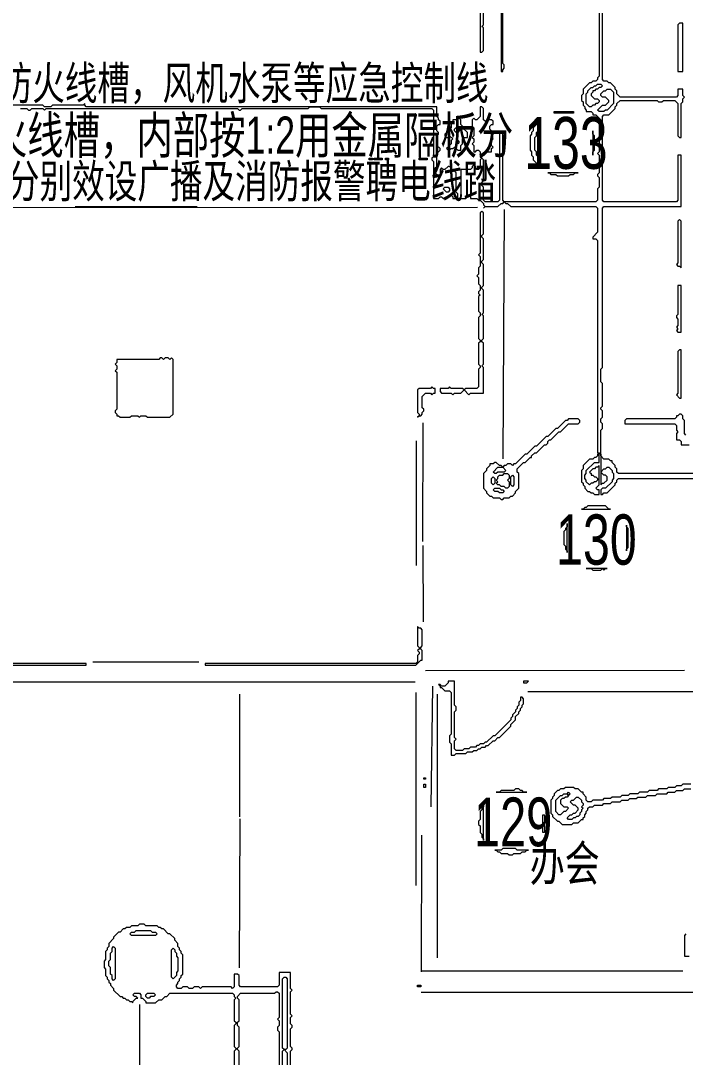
# Model space of a CAD drawing. Extents: x 20 to 3943, y 20 to 2783.
# Drawn here: x 2125 to 2539, y 959 to 1604 of the extents above; entities that cross this region are included whole.
import ezdxf

# ---------------------------------------------------------------- set-up
doc = ezdxf.new("R2010")
doc.units = 0
for name, color, linetype, lineweight in [('OCR_TEXT', 6, 'Continuous', 0), ('TEXT_FALLBACK_OUTLINE', 2, 'Continuous', 0), ('TRACE_CURVE', 6, 'Continuous', 0), ('TRACE_STRAIGHT', 5, 'Continuous', 0), ('TRACE_TEXT_SYMBOL', 6, 'Continuous', 0)]:
    doc.layers.add(name, color=color, linetype=linetype, lineweight=lineweight)
doc.styles.add('wqy-unicode', font='wqy-unicode.lff')

msp = doc.modelspace()

# ---------------------------------------------------------------- linework, layer by layer
at = {"layer": 'TEXT_FALLBACK_OUTLINE', "color": 2}
msp.add_lwpolyline([(2484, 1334), (2484, 1333), (2483, 1332), (2482, 1332), (2481, 1331), (2479, 1331), (2475, 1327), (2475, 1325), (2474, 1324), (2474, 1317), (2475, 1316), (2475, 1315), (2476, 1314), (2476, 1313), (2478, 1311), (2479, 1311), (2480, 1310), (2481, 1310), (2482, 1309), (2485, 1309), (2485, 1312), (2484, 1312), (2483, 1313), (2485, 1315), (2485, 1327), (2484, 1326), (2483, 1326), (2482, 1325), (2481, 1325), (2479, 1323), (2480, 1322), (2480, 1321), (2481, 1321), (2482, 1320), (2483, 1320), (2484, 1319), (2484, 1318), (2483, 1317), (2482, 1317), (2481, 1316), (2480, 1316), (2479, 1315), (2477, 1317), (2477, 1318), (2476, 1319), (2476, 1321), (2477, 1322), (2477, 1324), (2482, 1329), (2485, 1329), (2485, 1334)], close=True, dxfattribs=at)
at = {"layer": 'TRACE_CURVE', "color": 6}
for points in [[(2486, 1363), (2487, 1364), (2487, 1378), (2486, 1379), (2486, 1387), (2487, 1388), (2487, 1487), (2488, 1488), (2536, 1488), (2536, 1520), (2534, 1520), (2534, 1492), (2533, 1491), (2488, 1491), (2487, 1492), (2487, 1544), (2488, 1545), (2491, 1545), (2495, 1549), (2495, 1550), (2496, 1551), (2496, 1552), (2498, 1554), (2521, 1554), (2522, 1553), (2524, 1553), (2525, 1554), (2532, 1554), (2534, 1552), (2534, 1532), (2535, 1531), (2536, 1531), (2536, 1552), (2537, 1553), (2537, 1555), (2538, 1556), (2537, 1557), (2537, 1561), (2534, 1561), (2534, 1557), (2533, 1556), (2498, 1556), (2496, 1558), (2496, 1560), (2495, 1561), (2495, 1562), (2492, 1565), (2491, 1565), (2490, 1566), (2488, 1566), (2487, 1567), (2487, 1650)], [(2485, 1630), (2485, 1569), (2484, 1568), (2484, 1567), (2483, 1566)], [(2411, 1617), (2411, 1584), (2412, 1584), (2413, 1585), (2413, 1599), (2412, 1600), (2413, 1601), (2413, 1614)], [(2483, 1566), (2481, 1566), (2480, 1565), (2479, 1565), (2475, 1561), (2475, 1558), (2474, 1557), (2474, 1554), (2475, 1553), (2475, 1551), (2476, 1550), (2476, 1549), (2477, 1548), (2477, 1547), (2480, 1547), (2481, 1546), (2481, 1545), (2483, 1545), (2485, 1543), (2485, 1522), (2484, 1521), (2485, 1520), (2485, 1509), (2484, 1508), (2484, 1507), (2485, 1506), (2485, 1500), (2484, 1499), (2484, 1492), (2483, 1491), (2426, 1491), (2425, 1492), (2425, 1534), (2423, 1534), (2423, 1492), (2422, 1491), (2414, 1491), (2413, 1492), (2413, 1500), (2412, 1501), (2412, 1503), (2413, 1504), (2413, 1517), (2412, 1518), (2412, 1519), (2413, 1520), (2413, 1521), (2414, 1522), (2418, 1522), (2418, 1524), (2419, 1525), (2418, 1526), (2418, 1529), (2419, 1530), (2418, 1531), (2418, 1535), (2417, 1536), (2417, 1538), (2418, 1539), (2419, 1539), (2419, 1541), (2418, 1542), (2416, 1542), (2415, 1541)], [(2415, 1541), (2414, 1541), (2413, 1542), (2413, 1549), (2412, 1550), (2411, 1550), (2411, 1544), (2409, 1542), (2408, 1542), (2407, 1543), (2406, 1542), (2406, 1538), (2407, 1537), (2407, 1532), (2406, 1531), (2407, 1530), (2407, 1528), (2406, 1527), (2407, 1526), (2407, 1522), (2408, 1522), (2409, 1523), (2410, 1523), (2411, 1522), (2411, 1519), (2412, 1518), (2411, 1517), (2411, 1512), (2410, 1511), (2409, 1511), (2408, 1512), (2408, 1513), (2407, 1514), (2406, 1513), (2406, 1512), (2405, 1511), (2399, 1511), (2399, 1493), (2402, 1493), (2404, 1495), (2405, 1494), (2405, 1493), (2409, 1493), (2410, 1492), (2411, 1492), (2413, 1490), (2413, 1489), (2414, 1488), (2413, 1487), (2414, 1488), (2422, 1488), (2424, 1490), (2425, 1490), (2426, 1491), (2427, 1490), (2428, 1490), (2430, 1488), (2483, 1488), (2484, 1487), (2484, 1472), (2481, 1469), (2481, 1468), (2483, 1468), (2484, 1467)], [(2484, 1467), (2484, 1335), (2485, 1335), (2486, 1334), (2486, 1315), (2487, 1316), (2488, 1316), (2490, 1318), (2490, 1320), (2489, 1321), (2488, 1321), (2486, 1323), (2488, 1325), (2489, 1325), (2490, 1326), (2491, 1326), (2493, 1324), (2493, 1323), (2494, 1322), (2494, 1319), (2493, 1318), (2493, 1317), (2489, 1313), (2487, 1313), (2486, 1312), (2486, 1309), (2487, 1309), (2488, 1310), (2490, 1310), (2495, 1315), (2495, 1316), (2496, 1317), (2496, 1318), (2497, 1319), (2651, 1319)], [(2708, 1322), (2497, 1322), (2496, 1323), (2496, 1325), (2495, 1326), (2495, 1327), (2493, 1329), (2493, 1330), (2492, 1330), (2491, 1331), (2488, 1331), (2486, 1333), (2486, 1349), (2487, 1350), (2487, 1353), (2486, 1354), (2486, 1356), (2487, 1357), (2487, 1361), (2486, 1362), (2486, 1363)]]:
    msp.add_lwpolyline(points, dxfattribs=at)
for points in [[(2483, 1563), (2484, 1564), (2486, 1564), (2487, 1563), (2486, 1562), (2485, 1562), (2484, 1561), (2483, 1561), (2482, 1560), (2481, 1560), (2481, 1559), (2480, 1558), (2480, 1557), (2482, 1555), (2484, 1555), (2485, 1554), (2485, 1553), (2484, 1552), (2483, 1552), (2482, 1551), (2481, 1551), (2480, 1550), (2479, 1550), (2477, 1552), (2477, 1558), (2478, 1559), (2478, 1560), (2480, 1562), (2481, 1562), (2482, 1563)], [(2489, 1560), (2490, 1561), (2492, 1561), (2494, 1559), (2494, 1552), (2490, 1548), (2489, 1548), (2488, 1547), (2485, 1547), (2484, 1548), (2487, 1551), (2489, 1551), (2491, 1553), (2491, 1554), (2489, 1556), (2487, 1556), (2486, 1557), (2486, 1558), (2488, 1560)]]:
    msp.add_lwpolyline(points, close=True, dxfattribs=at)
at = {"layer": 'TRACE_STRAIGHT', "color": 5}
for p, q in [((2094.373, 1487.389), (2409.376, 1487.636)), ((2159, 1488), (2235, 1488)), ((2425.32, 1331.121), (2426.024, 1486.123)), ((2375.409, 1279.874), (2375.478, 1353.627)), ((2371.361, 1264.873), (2371.427, 1342.376)), ((2375.343, 1277.378), (2375.49, 1229.871)), ((2170, 1205), (2236, 1205)), ((2376.878, 1199.682), (2538.129, 1199.788)), ((1795.625, 1192.672), (2370.625, 1192.682)), ((2371, 1186), (2371, 1066)), ((2380.578, 1114.861), (2381.448, 1189.88)), ((2440.625, 1186.53), (2548.127, 1186.627)), ((2261.487, 1108.625), (2261.535, 1184.875)), ((2384.342, 1021.124), (2384.519, 1184.876)), ((2261.375, 1014.872), (2261.717, 1107.38)), ((2374.5, 1012.375), (2374.686, 1097.38)), ((2375, 1013), (2537, 1013)), ((2374.375, 999.65), (2663.125, 999.694)), ((2199, 992), (2199, 899))]:
    msp.add_line(p, q, dxfattribs=at)
at = {"layer": 'TRACE_TEXT_SYMBOL', "color": 6}
for points in [[(2424, 1652), (2424, 1634), (2423, 1633), (2424, 1632), (2424, 1627), (2423, 1626), (2424, 1625), (2424, 1572), (2425, 1572), (2425, 1573), (2426, 1574), (2426, 1576), (2425, 1577), (2425, 1609), (2426, 1610), (2426, 1611), (2425, 1612), (2425, 1616), (2426, 1617), (2426, 1620), (2425, 1621), (2426, 1622), (2426, 1652)], [(2535, 1602), (2534, 1601), (2534, 1572), (2537, 1572), (2537, 1602)], [(2457, 1547), (2469, 1547), (2469, 1546), (2457, 1546)], [(2397, 1543), (2396, 1542), (2394, 1542), (2394, 1541), (2393, 1540), (2393, 1537), (2389, 1533), (2389, 1532), (2390, 1531), (2391, 1531), (2392, 1532), (2394, 1530), (2393, 1529), (2393, 1527), (2392, 1526), (2391, 1526), (2391, 1525), (2390, 1524), (2391, 1523), (2392, 1523), (2393, 1524), (2394, 1524), (2395, 1525), (2397, 1523), (2399, 1523), (2399, 1526), (2400, 1527), (2400, 1530), (2401, 1531), (2403, 1531), (2403, 1534), (2400, 1537), (2400, 1538), (2399, 1539), (2399, 1542), (2398, 1543)], [(2448, 1542), (2447, 1541), (2447, 1540), (2444, 1537), (2444, 1535), (2443, 1534), (2443, 1533), (2442, 1532), (2442, 1523), (2443, 1522), (2443, 1520), (2444, 1519), (2444, 1517), (2448, 1513), (2448, 1518), (2446, 1520), (2446, 1522), (2445, 1523), (2445, 1531), (2446, 1532), (2446, 1534), (2448, 1536)], [(2397, 1538), (2398, 1537), (2398, 1535), (2397, 1534), (2396, 1534), (2395, 1535), (2395, 1536)], [(2481, 1535), (2481, 1520), (2481, 1522), (2482, 1523), (2482, 1532), (2481, 1533)], [(2396, 1528), (2397, 1529), (2398, 1528), (2397, 1527)], [(2342, 1518), (2344, 1518), (2344, 1517), (2342, 1517)], [(2345, 1518), (2350, 1518), (2350, 1517), (2345, 1517)], [(2352, 1518), (2354, 1518), (2354, 1517), (2352, 1517)], [(2373, 1518), (2378, 1518), (2378, 1517), (2373, 1517)], [(2453, 1509), (2454, 1509), (2455, 1508), (2458, 1508), (2459, 1507), (2466, 1507), (2467, 1508), (2469, 1508), (2470, 1509), (2472, 1509)], [(2388, 1499), (2389, 1500), (2391, 1500), (2392, 1499), (2392, 1498), (2391, 1497), (2390, 1497)], [(2535, 1480), (2534, 1479), (2534, 1453), (2533, 1452), (2534, 1451), (2535, 1451), (2536, 1450), (2536, 1479)], [(2534, 1439), (2534, 1421), (2533, 1420), (2533, 1419), (2534, 1418), (2534, 1414), (2533, 1413), (2534, 1412), (2533, 1411), (2534, 1410), (2536, 1410), (2536, 1439)], [(2535, 1399), (2534, 1398), (2534, 1372), (2533, 1371), (2535, 1369), (2536, 1369), (2536, 1399)], [(2212, 1394), (2211, 1393), (2185, 1393), (2185, 1391), (2184, 1390), (2185, 1389), (2185, 1387), (2184, 1386), (2185, 1385), (2185, 1362), (2184, 1361), (2184, 1360), (2185, 1359), (2185, 1358), (2186, 1358), (2187, 1357), (2193, 1357), (2194, 1358), (2198, 1358), (2199, 1357), (2200, 1358), (2203, 1358), (2204, 1357), (2218, 1357), (2220, 1359), (2220, 1393), (2219, 1394), (2218, 1393), (2217, 1394), (2215, 1394), (2214, 1393), (2213, 1394)], [(2381, 1376), (2380, 1375), (2373, 1375), (2372, 1374), (2372, 1360), (2373, 1359), (2373, 1358), (2372, 1357), (2373, 1358), (2374, 1358), (2375, 1359), (2375, 1360), (2376, 1361), (2376, 1362), (2375, 1363), (2375, 1370), (2377, 1372), (2380, 1372), (2381, 1371), (2382, 1372), (2383, 1372), (2383, 1375), (2382, 1375)], [(2422, 1326), (2425, 1326), (2427, 1324), (2426, 1323), (2422, 1323), (2421, 1322), (2420, 1322), (2419, 1323)], [(2425, 1321), (2426, 1322), (2428, 1322), (2429, 1321), (2429, 1319), (2428, 1318), (2429, 1317), (2429, 1314), (2428, 1313), (2427, 1313), (2426, 1314), (2424, 1314), (2423, 1315), (2422, 1315), (2421, 1316), (2422, 1317), (2421, 1318), (2422, 1319), (2422, 1320), (2423, 1321)], [(2430, 1320), (2431, 1321), (2432, 1320), (2432, 1315), (2431, 1314), (2430, 1315)], [(2418, 1319), (2419, 1320), (2420, 1319), (2420, 1316), (2419, 1315), (2418, 1316)], [(2419, 1312), (2420, 1313), (2423, 1313), (2424, 1312), (2425, 1312), (2426, 1311), (2425, 1310), (2423, 1310), (2422, 1311), (2420, 1311)], [(2478, 1302), (2477, 1301), (2476, 1301), (2475, 1300), (2474, 1300), (2492, 1300), (2491, 1300), (2489, 1302)], [(2465, 1291), (2465, 1289), (2464, 1288), (2464, 1287), (2463, 1286), (2463, 1278), (2464, 1277), (2464, 1275), (2465, 1274), (2465, 1273)], [(2502, 1290), (2502, 1274), (2502, 1275), (2503, 1276), (2503, 1288), (2502, 1289)], [(2477, 1263), (2480, 1263), (2481, 1262), (2486, 1262), (2487, 1263), (2488, 1262), (2489, 1263), (2490, 1263)], [(2372, 1227), (2372, 1215), (2373, 1214), (2373, 1213), (2372, 1212), (2373, 1211), (2373, 1210), (2372, 1209), (2372, 1205), (2371, 1204), (2240, 1204), (2240, 1203), (2371, 1203), (2374, 1206), (2375, 1206), (2375, 1212), (2374, 1213), (2374, 1214), (2375, 1215), (2375, 1225), (2374, 1226), (2373, 1226)], [(1800, 1204), (1800, 1203), (2166, 1203), (2166, 1204), (2051, 1204), (2050, 1203), (2049, 1204), (2048, 1204), (2047, 1203), (2046, 1204)], [(2438, 1193), (2438, 1192), (2440, 1192), (2441, 1193)], [(2376, 1133), (2377, 1133), (2377, 1132), (2376, 1132)], [(2376, 1129), (2377, 1129), (2377, 1127), (2376, 1127)], [(2433, 1126), (2432, 1125), (2424, 1125), (2423, 1124), (2421, 1124), (2440, 1124), (2438, 1124), (2437, 1125), (2436, 1125), (2435, 1126)], [(2462, 1122), (2463, 1123), (2465, 1123), (2466, 1122), (2465, 1121), (2464, 1121), (2463, 1120), (2462, 1120), (2461, 1119), (2461, 1117), (2463, 1115), (2465, 1115), (2466, 1114), (2464, 1112), (2463, 1112), (2461, 1110), (2460, 1110), (2458, 1112), (2458, 1119), (2461, 1122)], [(2465, 1123), (2466, 1124), (2467, 1123), (2466, 1122)], [(2471, 1121), (2472, 1121), (2474, 1119), (2474, 1118), (2475, 1117), (2475, 1116), (2474, 1115), (2475, 1114), (2474, 1113), (2474, 1112), (2473, 1111), (2473, 1110), (2472, 1109), (2471, 1109), (2470, 1108), (2469, 1108), (2468, 1107), (2466, 1107), (2465, 1108), (2467, 1110), (2468, 1110), (2469, 1111), (2470, 1111), (2472, 1113), (2472, 1114), (2470, 1116), (2469, 1116), (2467, 1118), (2468, 1119), (2469, 1119)], [(2413, 1117), (2413, 1115), (2412, 1114), (2412, 1113), (2411, 1112), (2411, 1107), (2410, 1106), (2410, 1104), (2411, 1103), (2411, 1099), (2412, 1098), (2412, 1096), (2413, 1095), (2413, 1094)], [(2450, 1110), (2451, 1110), (2451, 1099), (2450, 1099)], [(2425, 1089), (2424, 1088), (2420, 1088), (2421, 1088), (2422, 1087), (2423, 1087), (2424, 1086), (2428, 1086), (2429, 1085), (2431, 1085), (2432, 1086), (2436, 1086), (2437, 1087), (2439, 1087), (2440, 1088), (2441, 1088), (2434, 1088), (2433, 1089)], [(2196, 1037), (2197, 1038), (2206, 1038), (2207, 1037), (2209, 1037), (2210, 1036), (2209, 1035), (2194, 1035), (2193, 1036), (2194, 1037)], [(2182, 1027), (2183, 1028), (2184, 1027), (2184, 1008), (2183, 1007), (2182, 1008), (2182, 1010), (2181, 1011), (2181, 1015), (2180, 1016), (2180, 1019), (2181, 1020), (2181, 1024), (2182, 1025)], [(2219, 1026), (2220, 1027), (2221, 1026), (2221, 1025), (2222, 1024), (2222, 1022), (2223, 1021), (2223, 1013), (2222, 1012), (2222, 1010), (2220, 1008), (2219, 1009)], [(2288, 1008), (2289, 1009), (2290, 1009), (2291, 1008), (2291, 965), (2290, 964), (2289, 964), (2288, 965)], [(2203, 998), (2204, 999), (2208, 999), (2209, 998), (2208, 997), (2206, 997), (2205, 996), (2204, 996), (2203, 997)], [(2372, 1004), (2374, 1004), (2374, 1003), (2372, 1003)]]:
    msp.add_lwpolyline(points, close=True, dxfattribs=at)
for points in [[(2383, 1509), (2383, 1512), (2384, 1513), (2384, 1521), (2386, 1523), (2386, 1524), (2384, 1526), (2384, 1532), (2385, 1533), (2385, 1534), (2384, 1535), (2384, 1538), (2385, 1539), (2386, 1539), (2386, 1541), (2385, 1542), (2385, 1543), (2384, 1544), (2384, 1550), (2166, 1550), (2165, 1551), (2165, 1552), (2164, 1551), (2145, 1551), (2144, 1550), (2140, 1550), (2139, 1551), (2102, 1551)], [(2125, 1549), (2129, 1549), (2130, 1548), (2131, 1548), (2132, 1549), (2139, 1549), (2140, 1548), (2141, 1549), (2260, 1549), (2261, 1548), (2262, 1548), (2263, 1549), (2304, 1549), (2305, 1550), (2311, 1550), (2312, 1549), (2381, 1549), (2382, 1548), (2382, 1519), (2381, 1518), (2381, 1517), (2382, 1516), (2382, 1493), (2385, 1493), (2386, 1494), (2387, 1494), (2388, 1493), (2390, 1493), (2392, 1495), (2393, 1495), (2394, 1494), (2394, 1493), (2397, 1493), (2397, 1496), (2395, 1498), (2396, 1499), (2396, 1509), (2392, 1513), (2391, 1513), (2389, 1511), (2388, 1511), (2387, 1512), (2386, 1511), (2386, 1508), (2385, 1507), (2383, 1509)], [(2412, 1485), (2411, 1484), (2411, 1459), (2410, 1458), (2411, 1457), (2411, 1451), (2410, 1450), (2410, 1446), (2409, 1445), (2410, 1444), (2410, 1440), (2411, 1439), (2411, 1436), (2410, 1435), (2410, 1434), (2411, 1433), (2410, 1432), (2410, 1423), (2411, 1422), (2411, 1420), (2410, 1419), (2410, 1406), (2411, 1405), (2411, 1404), (2410, 1403), (2410, 1390), (2411, 1389), (2411, 1388), (2410, 1387), (2410, 1376), (2409, 1375), (2402, 1375), (2401, 1374), (2400, 1375), (2393, 1375), (2392, 1376), (2391, 1375), (2386, 1375), (2386, 1373), (2387, 1372), (2393, 1372), (2394, 1371), (2395, 1372), (2399, 1372), (2401, 1374), (2404, 1371), (2405, 1372), (2413, 1372), (2413, 1388), (2412, 1389), (2413, 1390), (2413, 1403), (2412, 1404), (2412, 1405), (2413, 1406), (2413, 1420), (2412, 1421), (2413, 1422), (2413, 1436), (2412, 1437), (2412, 1438), (2413, 1439), (2413, 1452), (2412, 1453)], [(2412, 1453), (2412, 1454), (2413, 1455), (2413, 1468), (2412, 1469), (2412, 1470), (2413, 1471), (2413, 1484), (2412, 1485)], [(2466, 1356), (2465, 1355), (2464, 1355), (2459, 1350), (2458, 1350), (2453, 1345), (2452, 1345), (2446, 1339), (2445, 1339), (2440, 1334), (2439, 1334), (2433, 1328), (2432, 1328), (2431, 1327), (2430, 1328), (2428, 1328), (2427, 1327), (2426, 1327), (2425, 1326), (2424, 1327), (2423, 1327), (2421, 1329), (2420, 1329), (2419, 1328), (2417, 1328), (2417, 1327), (2415, 1325), (2415, 1324), (2413, 1322), (2413, 1313), (2415, 1311), (2415, 1310), (2417, 1308), (2418, 1308), (2419, 1307), (2423, 1307), (2424, 1306), (2425, 1306), (2426, 1307), (2429, 1307), (2430, 1308), (2431, 1308), (2433, 1310), (2433, 1311), (2435, 1313), (2435, 1322), (2434, 1323), (2434, 1325), (2438, 1329), (2439, 1329), (2442, 1332), (2443, 1332), (2443, 1333), (2445, 1335), (2446, 1335), (2451, 1340), (2452, 1340), (2453, 1341), (2453, 1342), (2454, 1343), (2455, 1343), (2460, 1348), (2461, 1348), (2466, 1353)], [(2466, 1353), (2472, 1353), (2473, 1354), (2473, 1355), (2472, 1356), (2466, 1356)], [(2539, 1346), (2538, 1347), (2538, 1355), (2537, 1356), (2537, 1358), (2536, 1359), (2535, 1359), (2534, 1358), (2533, 1358), (2533, 1357), (2532, 1356), (2502, 1356), (2501, 1355), (2501, 1353), (2532, 1353), (2533, 1352), (2533, 1349), (2534, 1348), (2533, 1347), (2533, 1343), (2535, 1343), (2536, 1342), (2536, 1340), (2541, 1340)], [(2391, 1193), (2391, 1192), (2389, 1190), (2387, 1190), (2386, 1191), (2385, 1191), (2386, 1190), (2386, 1189), (2387, 1189), (2389, 1187), (2392, 1187), (2393, 1186), (2393, 1160), (2392, 1159), (2392, 1155), (2393, 1154), (2393, 1147), (2395, 1147), (2396, 1148), (2402, 1148), (2403, 1149), (2406, 1149), (2407, 1150), (2409, 1150), (2410, 1151), (2411, 1151), (2412, 1152), (2414, 1152), (2415, 1153), (2416, 1153), (2419, 1156), (2420, 1156), (2422, 1158), (2423, 1158), (2430, 1165), (2430, 1166), (2433, 1169), (2433, 1171), (2435, 1173), (2435, 1174), (2436, 1175), (2436, 1176), (2437, 1177), (2437, 1178), (2438, 1179), (2438, 1182), (2437, 1183), (2436, 1183), (2436, 1181), (2435, 1180), (2435, 1178), (2434, 1177), (2434, 1176), (2433, 1175), (2433, 1174), (2431, 1172), (2431, 1171), (2430, 1170), (2430, 1169), (2420, 1159), (2419, 1159), (2415, 1155), (2414, 1155), (2413, 1154)], [(2413, 1154), (2411, 1154), (2410, 1153), (2409, 1153), (2408, 1152), (2405, 1152), (2404, 1151), (2401, 1151), (2400, 1150), (2396, 1150), (2395, 1151), (2395, 1156), (2396, 1157), (2395, 1158), (2395, 1174), (2396, 1175), (2396, 1177), (2395, 1178), (2395, 1193), (2391, 1193)], [(2542, 1129), (2537, 1129), (2536, 1128), (2533, 1128), (2532, 1127), (2528, 1127), (2527, 1126), (2522, 1126), (2521, 1125), (2516, 1125), (2515, 1124), (2510, 1124), (2509, 1123), (2504, 1123), (2503, 1122), (2499, 1122), (2498, 1121), (2493, 1121), (2492, 1120), (2488, 1120), (2487, 1119), (2481, 1119), (2480, 1118), (2478, 1118), (2477, 1119), (2477, 1121), (2475, 1123), (2475, 1124), (2474, 1124), (2472, 1126), (2470, 1126), (2469, 1127), (2464, 1127), (2463, 1126), (2461, 1126), (2460, 1125), (2459, 1125), (2457, 1123), (2457, 1122), (2456, 1121), (2456, 1120), (2455, 1119), (2455, 1111), (2456, 1110), (2456, 1109), (2459, 1106), (2460, 1106), (2462, 1104), (2468, 1104), (2469, 1105), (2472, 1105), (2474, 1107), (2475, 1107), (2475, 1108), (2476, 1109), (2476, 1110), (2477, 1111), (2477, 1112), (2478, 1113), (2478, 1114), (2479, 1115), (2481, 1115), (2482, 1116)], [(2482, 1116), (2487, 1116), (2488, 1117), (2492, 1117), (2493, 1118), (2498, 1118), (2499, 1119), (2503, 1119), (2504, 1120), (2508, 1120), (2509, 1121), (2514, 1121), (2515, 1122), (2520, 1122), (2521, 1123), (2527, 1123), (2528, 1124), (2532, 1124), (2533, 1125), (2537, 1125), (2538, 1126), (2542, 1126)], [(2199, 1042), (2198, 1041), (2194, 1041), (2193, 1040), (2191, 1040), (2190, 1039), (2189, 1039), (2187, 1037), (2186, 1037), (2183, 1034), (2183, 1033), (2180, 1030), (2180, 1028), (2179, 1027), (2179, 1026), (2178, 1025), (2178, 1020), (2177, 1019), (2177, 1015), (2178, 1014), (2178, 1010), (2179, 1009), (2179, 1008), (2180, 1007), (2180, 1006), (2181, 1005), (2181, 1004), (2183, 1002), (2183, 1001), (2187, 997), (2188, 997), (2189, 996), (2190, 996), (2191, 995), (2192, 995), (2193, 994), (2194, 994), (2195, 993), (2195, 994), (2197, 996), (2198, 996), (2197, 997), (2196, 997), (2195, 998), (2196, 999), (2199, 999), (2200, 998), (2200, 996), (2201, 996), (2203, 994), (2203, 993), (2209, 993), (2211, 995), (2213, 995), (2215, 997), (2216, 997), (2218, 999), (2257, 999), (2258, 998), (2258, 997), (2259, 996), (2258, 995), (2258, 982), (2259, 981)], [(2285, 1003), (2262, 1003), (2261, 1004), (2261, 1010), (2260, 1011), (2258, 1011), (2258, 1003), (2257, 1002), (2256, 1003), (2238, 1003), (2237, 1002), (2236, 1003), (2233, 1003), (2232, 1002), (2230, 1002), (2229, 1003), (2226, 1003), (2225, 1002), (2223, 1002), (2222, 1003), (2222, 1004), (2223, 1005), (2223, 1006), (2224, 1007), (2224, 1008), (2225, 1009), (2225, 1010), (2226, 1011), (2226, 1023), (2225, 1024), (2225, 1025), (2224, 1026), (2224, 1027), (2223, 1028), (2223, 1030), (2221, 1032), (2221, 1033), (2218, 1036), (2217, 1036), (2214, 1039), (2213, 1039), (2212, 1040), (2211, 1040), (2210, 1041), (2203, 1041), (2202, 1042), (2199, 1042)], [(2539, 1036), (2538, 1035), (2538, 1022), (2541, 1022)], [(2293, 936), (2293, 963), (2294, 964), (2294, 965), (2293, 966), (2293, 977), (2294, 978), (2294, 979), (2293, 980), (2293, 984), (2294, 985), (2293, 986), (2293, 1000), (2294, 1001), (2293, 1002), (2293, 1012), (2286, 1012), (2286, 1004), (2285, 1003)], [(2261, 950), (2261, 963), (2260, 964), (2260, 965), (2261, 966), (2261, 978), (2260, 979), (2260, 981), (2261, 982), (2261, 995), (2260, 996), (2260, 997), (2262, 999), (2283, 999), (2284, 1000), (2285, 1000), (2286, 999), (2286, 984), (2285, 983), (2286, 982), (2286, 979), (2285, 978), (2285, 976), (2286, 975), (2286, 926)], [(2259, 981), (2259, 980), (2258, 979), (2258, 966), (2259, 965), (2259, 964), (2258, 963), (2258, 950)], [(2288, 933), (2288, 963), (2289, 964), (2291, 962), (2291, 936)]]:
    msp.add_lwpolyline(points, dxfattribs=at)

# ---------------------------------------------------------------- texts
at = {"layer": 'OCR_TEXT', "color": 6, "style": 'wqy-unicode', "width": 0.72}
for s, height, p in [('100x100防火线槽，风机水泵等应急控制线', 20.64571, (2035.797, 1554.487)), ('400×100防火线槽，内部按1:2用金属隔板分', 23.03754, (1997.044, 1520.891)), ('133', 32.2476, (2438.441, 1511.43)), ('梁底敷设，分别效设广播及消防报警聘电线踏', 20.64571, (2015.243, 1493.487)), ('130', 31.2364, (2458.186, 1265.416)), ('129', 30.2932, (2407.147, 1090.404)), ('办会', 22.1441, (2441.816, 1068.78))]:
    msp.add_text(s, height=height, dxfattribs=at).set_placement(p)

doc.saveas('drawing.dxf')
